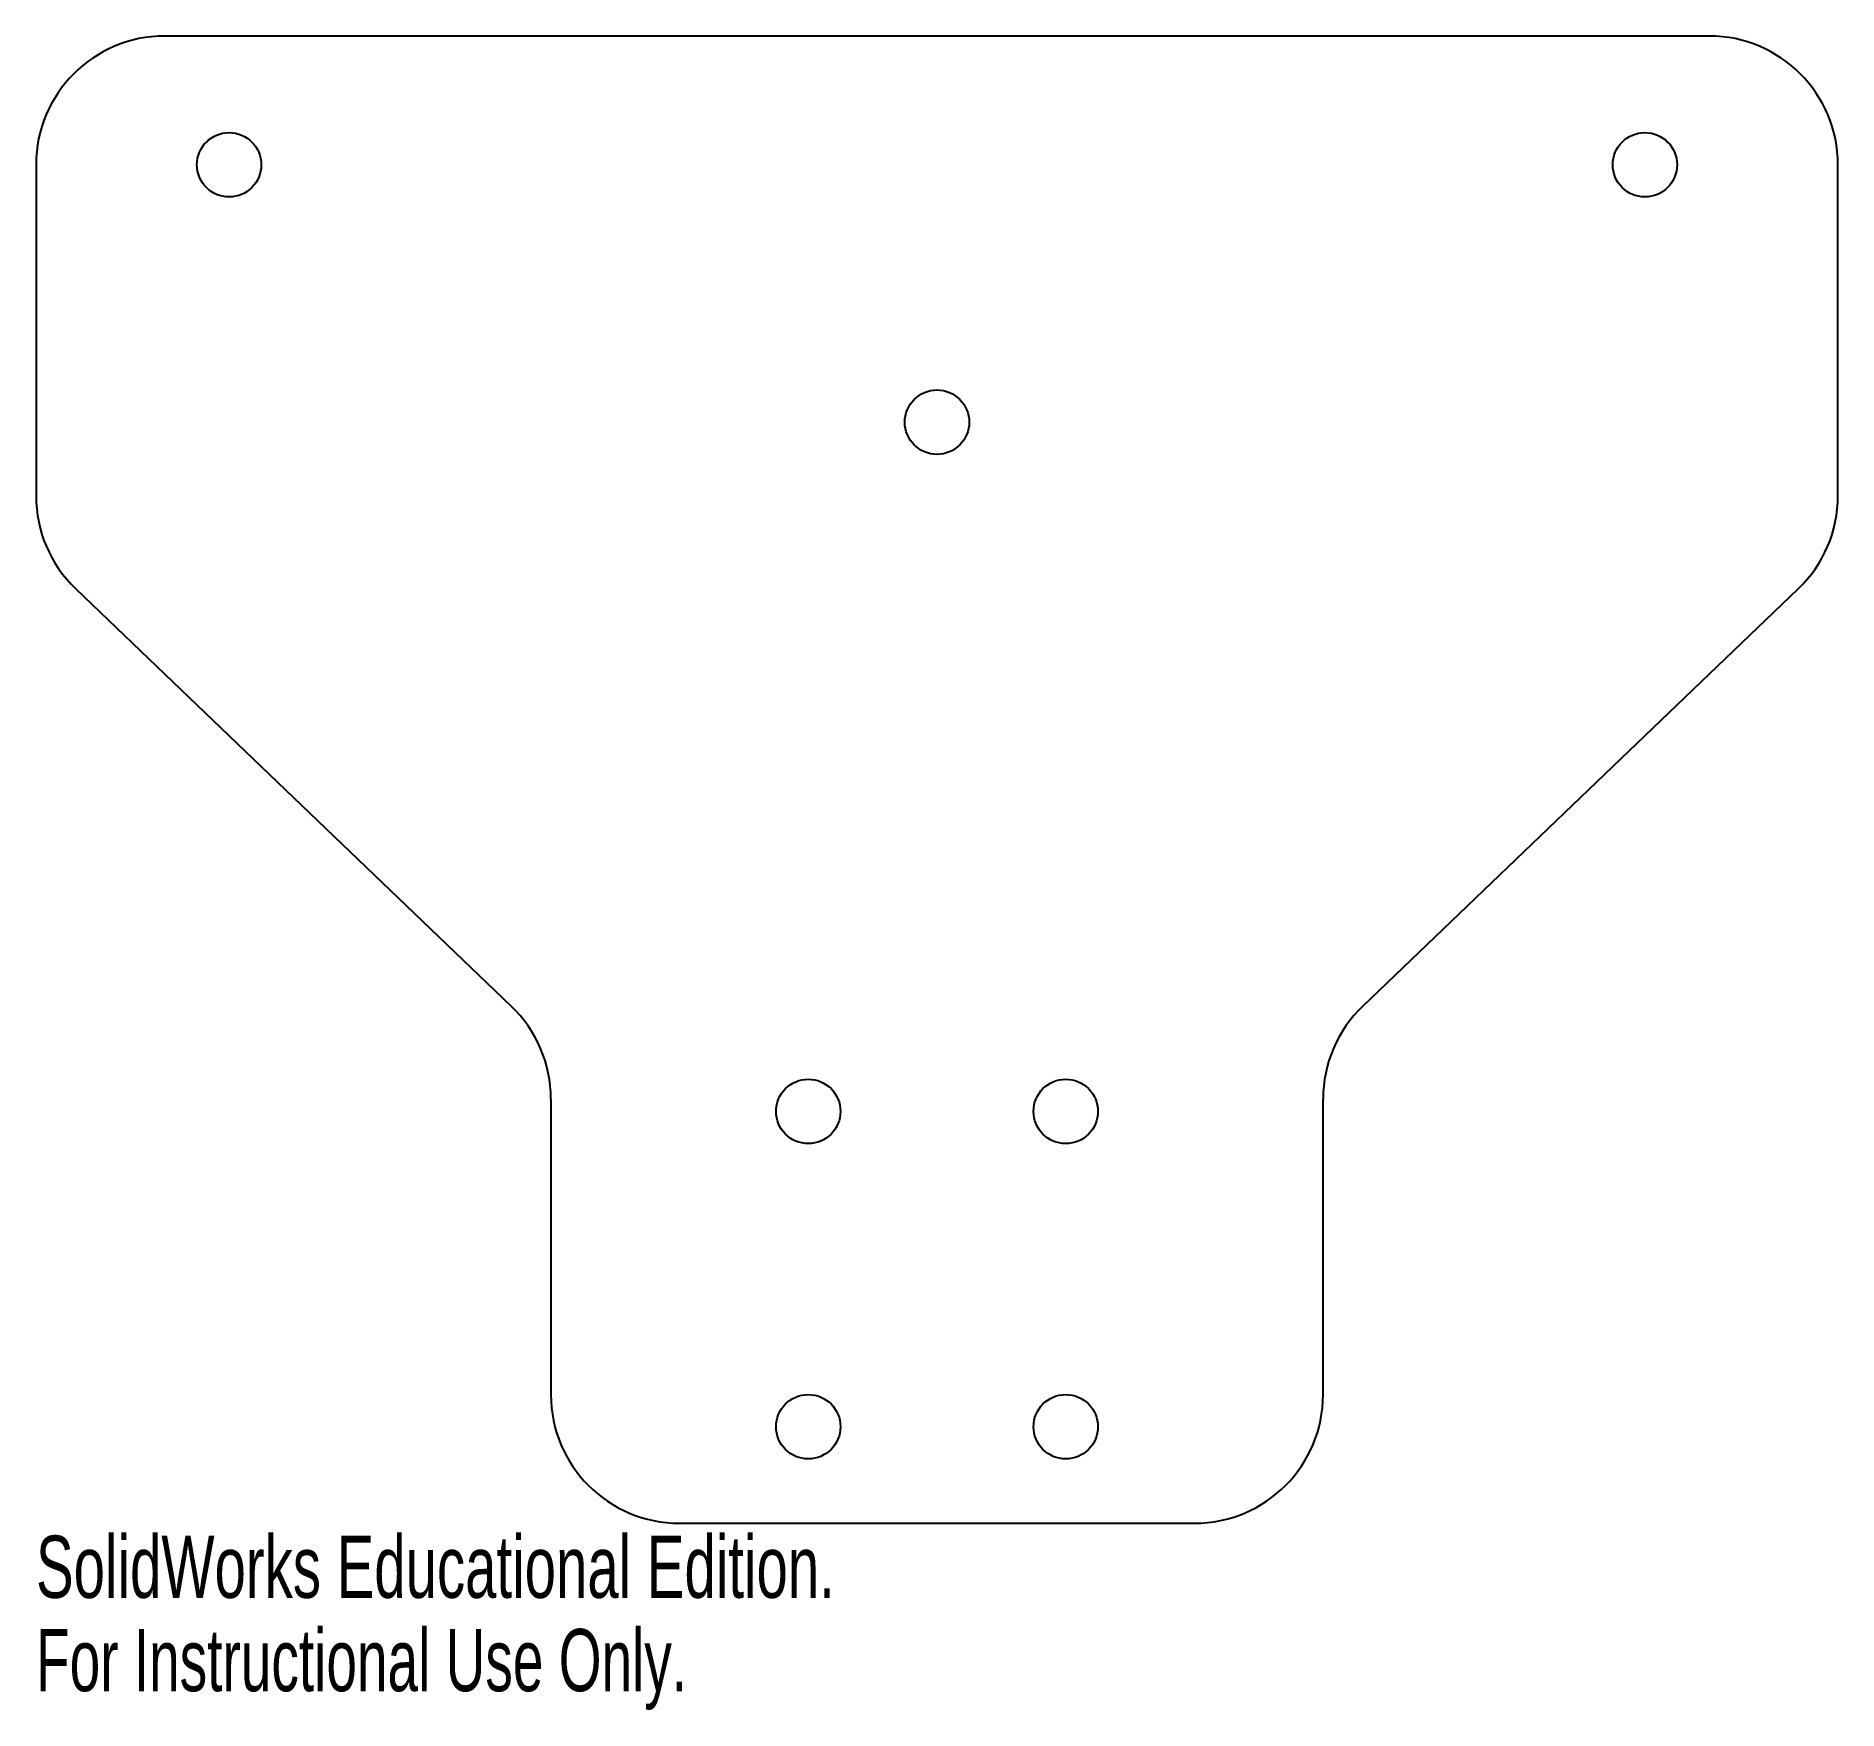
# Model space of a CAD drawing. Extents: x -5 to 9, y -1.5 to 11.6.
import ezdxf
from ezdxf.enums import TextEntityAlignment as Align

# ---------------------------------------------------------------- set-up
doc = ezdxf.new("R2010")
doc.units = 0
doc.layers.get('0').update_dxf_attribs({"linetype": 'CONTINUOUS'})

msp = doc.modelspace()

# ---------------------------------------------------------------- linework, layer by layer
at = {"color": 7, "linetype": 'CONTINUOUS'}
for p, q in [((8, 11.555), (-4, 11.555)), ((-5, 10.555), (-5, 7.982)), ((9, 7.982), (9, 10.555)), ((-4.692, 7.26), (-1.308, 4.018)), ((5.308, 4.018), (8.692, 7.26)), ((-1, 3.296), (-1, 1)), ((5, 1), (5, 3.296)), ((0, 0), (4, 0))]:
    msp.add_line(p, q, dxfattribs=at)
for centre in [(-3.5, 10.555), (7.5, 10.555), (2, 8.555), (1, 3.2), (3, 3.2), (1, 0.75), (3, 0.75)]:
    msp.add_circle(centre, 0.25, dxfattribs=at)
for centre, start, end in [((-4, 10.555), 90, 180), ((8, 10.555), 0, 90), ((-4, 7.982), 180, 226.229), ((8, 7.982), 313.771, 0), ((-2, 3.296), 0, 46.229), ((6, 3.296), 133.771, 180), ((0, 1), 180, 270), ((4, 1), 270, 0)]:
    msp.add_arc(centre, 1, start, end, dxfattribs=at)

# ---------------------------------------------------------------- texts
for s, width, p in [('SolidWorks Educational Edition.', 0.677419, (-5, -0.725)), ('For Instructional Use Only.', 0.661111, (-5, -1.45))]:
    msp.add_text(s, height=0.48336, dxfattribs=dict(at, width=width)).set_placement(p, align=Align.BOTTOM_LEFT)

doc.saveas('drawing.dxf')
